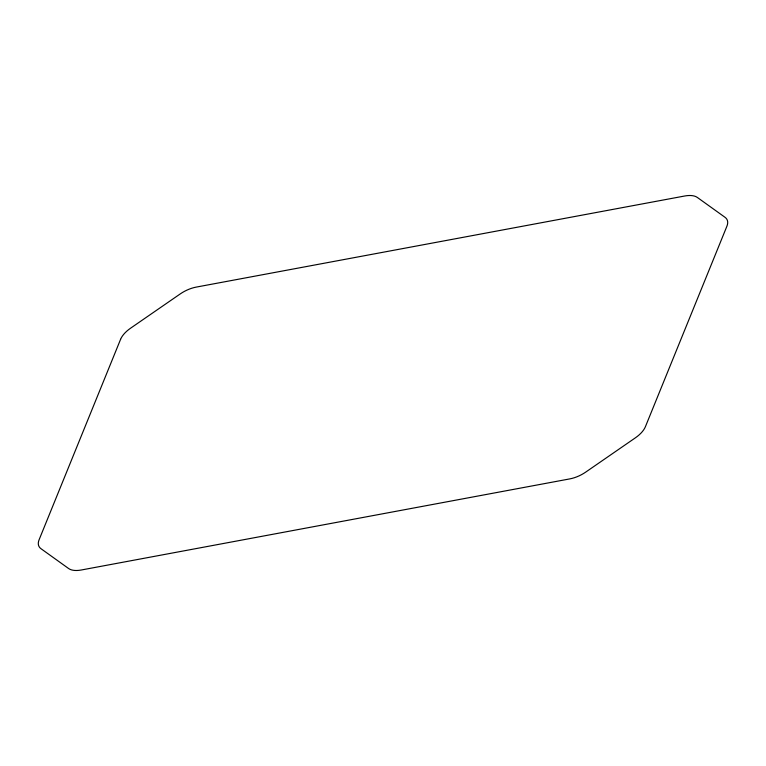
<?xml version="1.0" encoding="UTF-8"?>
<svg xmlns="http://www.w3.org/2000/svg" width="766" height="766" viewBox="0 0 766 766"><rect width="100%" height="100%" fill="white"/><g stroke="black" fill="none" stroke-linecap="round" stroke-linejoin="round"><path stroke-width="1.15" d="M120.588 339.309L39.095 539.771A22.846 11.567 -27.1 0 0 40.952 548.676L68.634 568.535A22.846 11.567 -27.1 0 0 81.244 570.009L569.76 478.903A22.846 11.567 -27.1 0 0 585.731 472.095L635.426 437.798A22.846 11.567 -27.1 0 0 645.412 426.691L726.905 226.229A22.846 11.567 -27.1 0 0 725.048 217.324L697.366 197.465A22.846 11.567 -27.1 0 0 684.756 195.991L196.24 287.097A22.846 11.567 -27.1 0 0 180.269 293.905L130.574 328.202A22.846 11.567 -27.1 0 0 120.588 339.309"/></g></svg>
